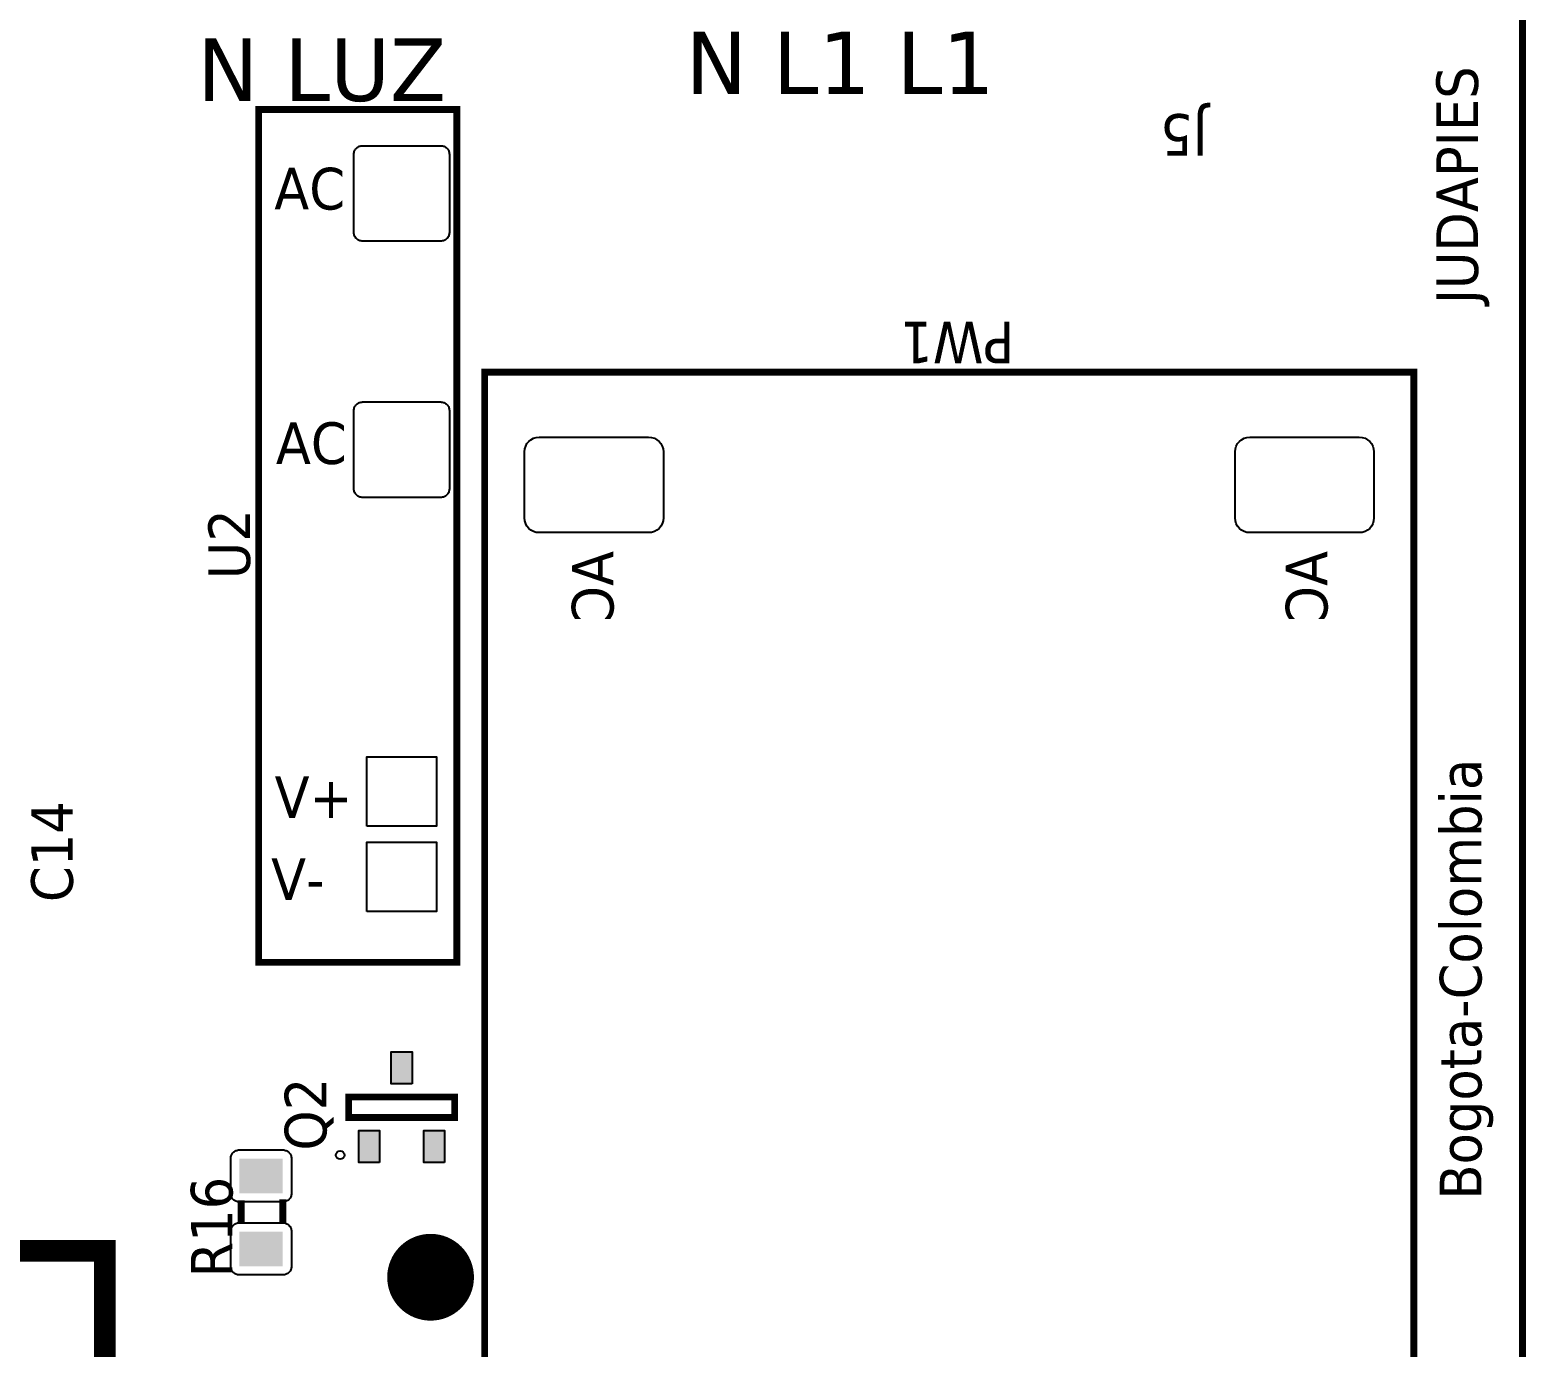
# Model space of a CAD drawing. Header units: millimetres. Extents: x 127.2 to 147.9, y 108.3 to 124.5.
# Drawn here: x 132.091 to 134.678, y 116.769 to 119.045 of the extents above; entities that cross this region are included whole.
import ezdxf

# ---------------------------------------------------------------- set-up
doc = ezdxf.new("R2010")
doc.units = ezdxf.units.MM
doc.layers.add('DESC', color=250, linetype='Continuous')
doc.styles.get("Standard").update_dxf_attribs({"font": 'tahoma.ttf'})

# ---------------------------------------------------------------- blocks, each defined once
blk = doc.blocks.new('RPAD')
blk.add_trace([(-0.5, -0.5), (-0.5, 0.5), (0.5, -0.5), (0.5, 0.5)])
blk = doc.blocks.new('EPAD')
at = {"const_width": 0.5}
blk.add_lwpolyline([(-0.25, 0, 1), (0.25, 0, 1)], format="xyb", close=True, dxfattribs=at)
blk = doc.blocks.new('DIELEC_CEGH')
for points, const_width in [([(130.0548, 110.4251), (134.9154, 110.4251), (134.9154, 114.4301), (130.0548, 114.4301), (130.0548, 110.4251)], 0.008), ([(130.0548, 110.4251), (134.9154, 110.4251), (134.9154, 114.4301), (130.0548, 114.4301), (130.0548, 110.4251)], 0.008), ([(130.0548, 110.4251), (134.9154, 110.4251), (134.9154, 114.4301), (130.0548, 114.4301), (130.0548, 110.4251)], 0.008), ([(132.3501, 112.0589), (132.98, 112.0589), (132.98, 112.4762), (132.3501, 112.4762), (132.3501, 112.0589)], 0.025), ([(132.3501, 112.0589), (132.98, 112.0589), (132.98, 112.4762), (132.3501, 112.4762), (132.3501, 112.0589)], 0.025), ([(132.3501, 112.0589), (132.98, 112.0589), (132.98, 112.4762), (132.3501, 112.4762), (132.3501, 112.0589)], 0.025), ([(133.0111, 111.9019), (133.0381, 111.9019)], 0.008), ([(133.0111, 111.9019), (133.0381, 111.9019)], 0.008), ([(133.0111, 111.9019), (133.0381, 111.9019)], 0.008), ([(133.3122, 111.6533), (134.2948, 111.6533), (134.2948, 111.8817), (133.3122, 111.8817), (133.3122, 111.6533)], 0.008), ([(133.3122, 111.6533), (134.2948, 111.6533), (134.2948, 111.8817), (133.3122, 111.8817), (133.3122, 111.6533)], 0.008), ([(133.3122, 111.6533), (134.2948, 111.6533), (134.2948, 111.8817), (133.3122, 111.8817), (133.3122, 111.6533)], 0.008), ([(133.0111, 111.8539), (133.0391, 111.8539)], 0.008), ([(133.0111, 111.8539), (133.0391, 111.8539)], 0.008), ([(133.0111, 111.8539), (133.0391, 111.8539)], 0.008), ([(133.1335, 111.6559), (133.1571, 111.6559), (133.1571, 111.778), (133.1335, 111.778), (133.1335, 111.6559)], 0.00787), ([(133.1335, 111.6559), (133.1571, 111.6559), (133.1571, 111.778), (133.1335, 111.778), (133.1335, 111.6559)], 0.00787), ([(133.1335, 111.6559), (133.1571, 111.6559), (133.1571, 111.778), (133.1335, 111.778), (133.1335, 111.6559)], 0.00787), ([(131.9291, 110.5504), (133.9921, 110.5504), (133.9921, 111.6213), (131.9291, 111.6213), (131.9291, 110.5504)], 0.008), ([(131.9291, 110.5504), (133.9921, 110.5504), (133.9921, 111.6213), (131.9291, 111.6213), (131.9291, 110.5504)], 0.008), ([(131.9291, 110.5504), (133.9921, 110.5504), (133.9921, 111.6213), (131.9291, 111.6213), (131.9291, 110.5504)], 0.008)]:
    blk.add_lwpolyline(points, dxfattribs=dict(const_width=const_width))
for points in [[(132.9621, 111.9139), (133.0021, 111.9139), (133.0031, 111.9139), (133.0041, 111.9137), (133.0051, 111.9135), (133.006, 111.9132), (133.0069, 111.9127), (133.0077, 111.9123), (133.0085, 111.9117), (133.0092, 111.911), (133.0098, 111.9103), (133.0104, 111.9096), (133.0109, 111.9087), (133.0113, 111.9079), (133.0116, 111.9069), (133.0119, 111.906), (133.012, 111.905), (133.0121, 111.9039), (133.0121, 111.8539), (133.012, 111.8529), (133.0119, 111.8519), (133.0116, 111.8509), (133.0113, 111.85), (133.0109, 111.8491), (133.0104, 111.8483), (133.0098, 111.8475), (133.0092, 111.8468), (133.0085, 111.8462), (133.0077, 111.8456), (133.0069, 111.8451), (133.006, 111.8447), (133.0051, 111.8444), (133.0041, 111.8441), (133.0031, 111.844), (133.0021, 111.8439), (132.9621, 111.8439), (132.9611, 111.844), (132.96, 111.8441), (132.9591, 111.8444), (132.9582, 111.8447), (132.9573, 111.8451), (132.9565, 111.8456), (132.9557, 111.8462), (132.955, 111.8468), (132.9543, 111.8475), (132.9538, 111.8483), (132.9533, 111.8491), (132.9529, 111.85), (132.9525, 111.8509), (132.9523, 111.8519), (132.9521, 111.8529), (132.9521, 111.8539), (132.9521, 111.9039), (132.9521, 111.905), (132.9523, 111.906), (132.9525, 111.9069), (132.9529, 111.9079), (132.9533, 111.9087), (132.9538, 111.9096), (132.9543, 111.9103), (132.955, 111.911), (132.9557, 111.9117), (132.9565, 111.9123), (132.9573, 111.9127), (132.9582, 111.9132), (132.9591, 111.9135), (132.96, 111.9137), (132.9611, 111.9139), (132.9621, 111.9139)], [(133.0461, 111.9139), (133.0861, 111.9139), (133.0871, 111.9139), (133.0881, 111.9137), (133.0891, 111.9135), (133.09, 111.9132), (133.0909, 111.9127), (133.0917, 111.9123), (133.0925, 111.9117), (133.0932, 111.911), (133.0938, 111.9103), (133.0944, 111.9096), (133.0949, 111.9087), (133.0953, 111.9079), (133.0956, 111.9069), (133.0959, 111.906), (133.096, 111.905), (133.0961, 111.9039), (133.0961, 111.8539), (133.096, 111.8529), (133.0959, 111.8519), (133.0956, 111.8509), (133.0953, 111.85), (133.0949, 111.8491), (133.0944, 111.8483), (133.0938, 111.8475), (133.0932, 111.8468), (133.0925, 111.8462), (133.0917, 111.8456), (133.0909, 111.8451), (133.09, 111.8447), (133.0891, 111.8444), (133.0881, 111.8441), (133.0871, 111.844), (133.0861, 111.8439), (133.0461, 111.8439), (133.0451, 111.844), (133.044, 111.8441), (133.0431, 111.8444), (133.0422, 111.8447), (133.0413, 111.8451), (133.0405, 111.8456), (133.0397, 111.8462), (133.039, 111.8468), (133.0383, 111.8475), (133.0378, 111.8483), (133.0373, 111.8491), (133.0369, 111.85), (133.0365, 111.8509), (133.0363, 111.8519), (133.0361, 111.8529), (133.0361, 111.8539), (133.0361, 111.9039), (133.0361, 111.905), (133.0363, 111.906), (133.0365, 111.9069), (133.0369, 111.9079), (133.0373, 111.9087), (133.0378, 111.9096), (133.0383, 111.9103), (133.039, 111.911), (133.0397, 111.9117), (133.0405, 111.9123), (133.0413, 111.9127), (133.0422, 111.9132), (133.0431, 111.9135), (133.044, 111.9137), (133.0451, 111.9139), (133.0461, 111.9139)], [(133.8578, 111.7719), (133.9478, 111.7719), (133.9488, 111.7719), (133.9498, 111.7718), (133.9508, 111.7715), (133.9517, 111.7712), (133.9526, 111.7708), (133.9534, 111.7703), (133.9542, 111.7697), (133.9549, 111.7691), (133.9555, 111.7684), (133.9561, 111.7676), (133.9566, 111.7668), (133.957, 111.7659), (133.9573, 111.765), (133.9576, 111.764), (133.9577, 111.763), (133.9578, 111.7619), (133.9578, 111.6719), (133.9577, 111.6709), (133.9576, 111.6699), (133.9573, 111.6689), (133.957, 111.668), (133.9566, 111.6671), (133.9561, 111.6663), (133.9555, 111.6655), (133.9549, 111.6648), (133.9542, 111.6642), (133.9534, 111.6636), (133.9526, 111.6631), (133.9517, 111.6627), (133.9508, 111.6624), (133.9498, 111.6621), (133.9488, 111.662), (133.9478, 111.6619), (133.8578, 111.6619), (133.8567, 111.662), (133.8557, 111.6621), (133.8548, 111.6624), (133.8538, 111.6627), (133.853, 111.6631), (133.8521, 111.6636), (133.8514, 111.6642), (133.8507, 111.6648), (133.85, 111.6655), (133.8494, 111.6663), (133.849, 111.6671), (133.8485, 111.668), (133.8482, 111.6689), (133.848, 111.6699), (133.8478, 111.6709), (133.8478, 111.6719), (133.8478, 111.7619), (133.8478, 111.763), (133.848, 111.764), (133.8482, 111.765), (133.8485, 111.7659), (133.849, 111.7668), (133.8494, 111.7676), (133.85, 111.7684), (133.8507, 111.7691), (133.8514, 111.7697), (133.8521, 111.7703), (133.853, 111.7708), (133.8538, 111.7712), (133.8548, 111.7715), (133.8557, 111.7718), (133.8567, 111.7719), (133.8578, 111.7719)], [(134.153, 111.7719), (134.243, 111.7719), (134.2441, 111.7719), (134.2451, 111.7718), (134.2461, 111.7715), (134.247, 111.7712), (134.2479, 111.7708), (134.2487, 111.7703), (134.2494, 111.7697), (134.2502, 111.7691), (134.2508, 111.7684), (134.2514, 111.7676), (134.2519, 111.7668), (134.2523, 111.7659), (134.2526, 111.765), (134.2528, 111.764), (134.253, 111.763), (134.253, 111.7619), (134.253, 111.6719), (134.253, 111.6709), (134.2528, 111.6699), (134.2526, 111.6689), (134.2523, 111.668), (134.2519, 111.6671), (134.2514, 111.6663), (134.2508, 111.6655), (134.2502, 111.6648), (134.2494, 111.6642), (134.2487, 111.6636), (134.2479, 111.6631), (134.247, 111.6627), (134.2461, 111.6624), (134.2451, 111.6621), (134.2441, 111.662), (134.243, 111.6619), (134.153, 111.6619), (134.152, 111.662), (134.151, 111.6621), (134.15, 111.6624), (134.1491, 111.6627), (134.1482, 111.6631), (134.1474, 111.6636), (134.1466, 111.6642), (134.1459, 111.6648), (134.1453, 111.6655), (134.1447, 111.6663), (134.1442, 111.6671), (134.1438, 111.668), (134.1435, 111.6689), (134.1432, 111.6699), (134.1431, 111.6709), (134.143, 111.6719), (134.143, 111.7619), (134.1431, 111.763), (134.1432, 111.764), (134.1435, 111.765), (134.1438, 111.7659), (134.1442, 111.7668), (134.1447, 111.7676), (134.1453, 111.7684), (134.1459, 111.7691), (134.1466, 111.7697), (134.1474, 111.7703), (134.1482, 111.7708), (134.1491, 111.7712), (134.15, 111.7715), (134.151, 111.7718), (134.152, 111.7719), (134.153, 111.7719)], [(133.0815, 111.7424), (133.0815, 111.7664), (133.1185, 111.7664), (133.1185, 111.7424), (133.0815, 111.7424)], [(133.3706, 111.7569), (133.4506, 111.7569), (133.4506, 111.6769), (133.3706, 111.6769), (133.3706, 111.7569)], [(133.4691, 111.7569), (133.5491, 111.7569), (133.5491, 111.6769), (133.4691, 111.6769), (133.4691, 111.7569)], [(133.1721, 111.7049), (133.1721, 111.7289), (133.2091, 111.7289), (133.2091, 111.7049), (133.1721, 111.7049)], [(133.0815, 111.6675), (133.0815, 111.6915), (133.1185, 111.6915), (133.1185, 111.6675), (133.0815, 111.6675)], [(133.8242, 111.5753), (133.9002, 111.5753), (133.9037, 111.575), (133.9069, 111.574), (133.9098, 111.5725), (133.9123, 111.5704), (133.9143, 111.5679), (133.9159, 111.565), (133.9168, 111.5618), (133.9172, 111.5583), (133.9172, 111.4323), (133.9168, 111.4289), (133.9159, 111.4256), (133.9143, 111.4227), (133.9123, 111.4202), (133.9098, 111.4182), (133.9069, 111.4166), (133.9037, 111.4157), (133.9002, 111.4153), (133.8242, 111.4153), (133.8207, 111.4157), (133.8175, 111.4166), (133.8146, 111.4182), (133.8121, 111.4202), (133.81, 111.4227), (133.8085, 111.4256), (133.8075, 111.4289), (133.8072, 111.4323), (133.8072, 111.5583), (133.8075, 111.5618), (133.8085, 111.565), (133.81, 111.5679), (133.8121, 111.5704), (133.8146, 111.5725), (133.8175, 111.574), (133.8207, 111.575), (133.8242, 111.5753)], [(133.8242, 110.7564), (133.9002, 110.7564), (133.9037, 110.7561), (133.9069, 110.7551), (133.9098, 110.7536), (133.9123, 110.7515), (133.9143, 110.749), (133.9159, 110.7461), (133.9168, 110.7429), (133.9172, 110.7394), (133.9172, 110.6134), (133.9168, 110.61), (133.9159, 110.6067), (133.9143, 110.6038), (133.9123, 110.6013), (133.9098, 110.5993), (133.9069, 110.5977), (133.9037, 110.5968), (133.9002, 110.5964), (133.8242, 110.5964), (133.8207, 110.5968), (133.8175, 110.5977), (133.8146, 110.5993), (133.8121, 110.6013), (133.81, 110.6038), (133.8085, 110.6067), (133.8075, 110.61), (133.8072, 110.6134), (133.8072, 110.7394), (133.8075, 110.7429), (133.8085, 110.7461), (133.81, 110.749), (133.8121, 110.7515), (133.8146, 110.7536), (133.8175, 110.7551), (133.8207, 110.7561), (133.8242, 110.7564)]]:
    blk.add_lwpolyline(points, close=True)
blk.add_circle((133.0902, 111.7878), 0.00492)
blk.add_circle((133.0902, 111.7878), 0.00492)
blk.add_circle((133.0902, 111.7878), 0.00492)
for name, p, xscale, yscale in [('RPAD', (132.9821, 111.8789), 0.04, 0.05), ('RPAD', (133.0661, 111.8789), 0.04, 0.05), ('EPAD', (132.9494, 111.6836), 0.1, 0.1)]:
    blk.add_blockref(name, p, dxfattribs=dict(xscale=xscale, yscale=yscale))
at = {"xscale": 0.024, "yscale": 0.037, "rotation": 90}
for p in [(133.1, 111.7544), (133.1906, 111.7169), (133.1, 111.6795)]:
    blk.add_blockref('RPAD', p, dxfattribs=at)
at = {"width": 1.041667}
for s, p in [('C14', (133.3816, 112.0959)), ('C14', (133.3816, 112.0959)), ('C14', (133.3816, 112.0959)), ('R16', (132.9491, 111.9119)), ('R16', (132.9491, 111.9119)), ('R16', (132.9491, 111.9119)), ('U2', (133.7535, 111.8917)), ('U2', (133.7535, 111.8917)), ('U2', (133.7535, 111.8917)), ('Q2', (133.0953, 111.8037)), ('Q2', (133.0953, 111.8037)), ('Q2', (133.0953, 111.8037)), ('Bogota-Colombia', (133.0389, 110.4725)), ('Bogota-Colombia', (133.0389, 110.4725)), ('Bogota-Colombia', (133.0389, 110.4725)), ('JUDAPIES', (134.0704, 110.4765)), ('JUDAPIES', (134.0704, 110.4765)), ('JUDAPIES', (134.0704, 110.4765))]:
    blk.add_text(s, height=0.048, dxfattribs=at).set_placement(p)
for s, height, rotation, width, p in [('N LUZ', 0.072, 270, 1.111111, (134.3045, 111.9526)), ('N LUZ', 0.072, 270, 1.111111, (134.3045, 111.9526)), ('N LUZ', 0.072, 270, 1.111111, (134.3045, 111.9526)), ('V-', 0.048, 270, 1.041667, (133.3841, 111.8674)), ('V-', 0.048, 270, 1.041667, (133.3841, 111.8674)), ('V-', 0.048, 270, 1.041667, (133.3841, 111.8674)), ('V+', 0.048, 270, 1.041667, (133.4786, 111.8634)), ('V+', 0.048, 270, 1.041667, (133.4786, 111.8634)), ('V+', 0.048, 270, 1.041667, (133.4786, 111.8634)), ('AC', 0.048, 270, 1.041667, (133.8863, 111.8619)), ('AC', 0.048, 270, 1.041667, (133.8863, 111.8619)), ('AC', 0.048, 270, 1.041667, (133.8863, 111.8619)), ('AC', 0.048, 270, 1.041667, (134.1795, 111.8638)), ('AC', 0.048, 270, 1.041667, (134.1795, 111.8638)), ('AC', 0.048, 270, 1.041667, (134.1795, 111.8638)), ('N L1 L1', 0.072, 270, 1.111111, (134.3124, 111.3896)), ('N L1 L1', 0.072, 270, 1.111111, (134.3124, 111.3896)), ('N L1 L1', 0.072, 270, 1.111111, (134.3124, 111.3896)), ('PW1', 0.048, 90, 1.041667, (134.0501, 111.0109)), ('PW1', 0.048, 90, 1.041667, (134.0501, 111.0109)), ('PW1', 0.048, 90, 1.041667, (134.0501, 111.0109)), ('J5', 0.048, 90, 1.041667, (134.2893, 110.7881)), ('J5', 0.048, 90, 1.041667, (134.2893, 110.7881)), ('J5', 0.048, 90, 1.041667, (134.2893, 110.7881))]:
    blk.add_text(s, height=height, rotation=rotation, dxfattribs=dict(width=width)).set_placement(p)
at = {"text_generation_flag": 2, "width": 1.041667}
for p in [(133.7861, 111.4728), (133.7861, 111.4728), (133.7861, 111.4728), (133.7861, 110.65), (133.7861, 110.65), (133.7861, 110.65)]:
    blk.add_text('AC', height=0.048, dxfattribs=at).set_placement(p)

msp = doc.modelspace()

# ---------------------------------------------------------------- block references
at = {"layer": 'DESC', "xscale": 1.5, "yscale": 1.5, "zscale": 1.5, "rotation": 90}
msp.add_blockref('DIELEC_CEGH', (300.3093, -82.5341), dxfattribs=at)

doc.saveas('drawing.dxf')
